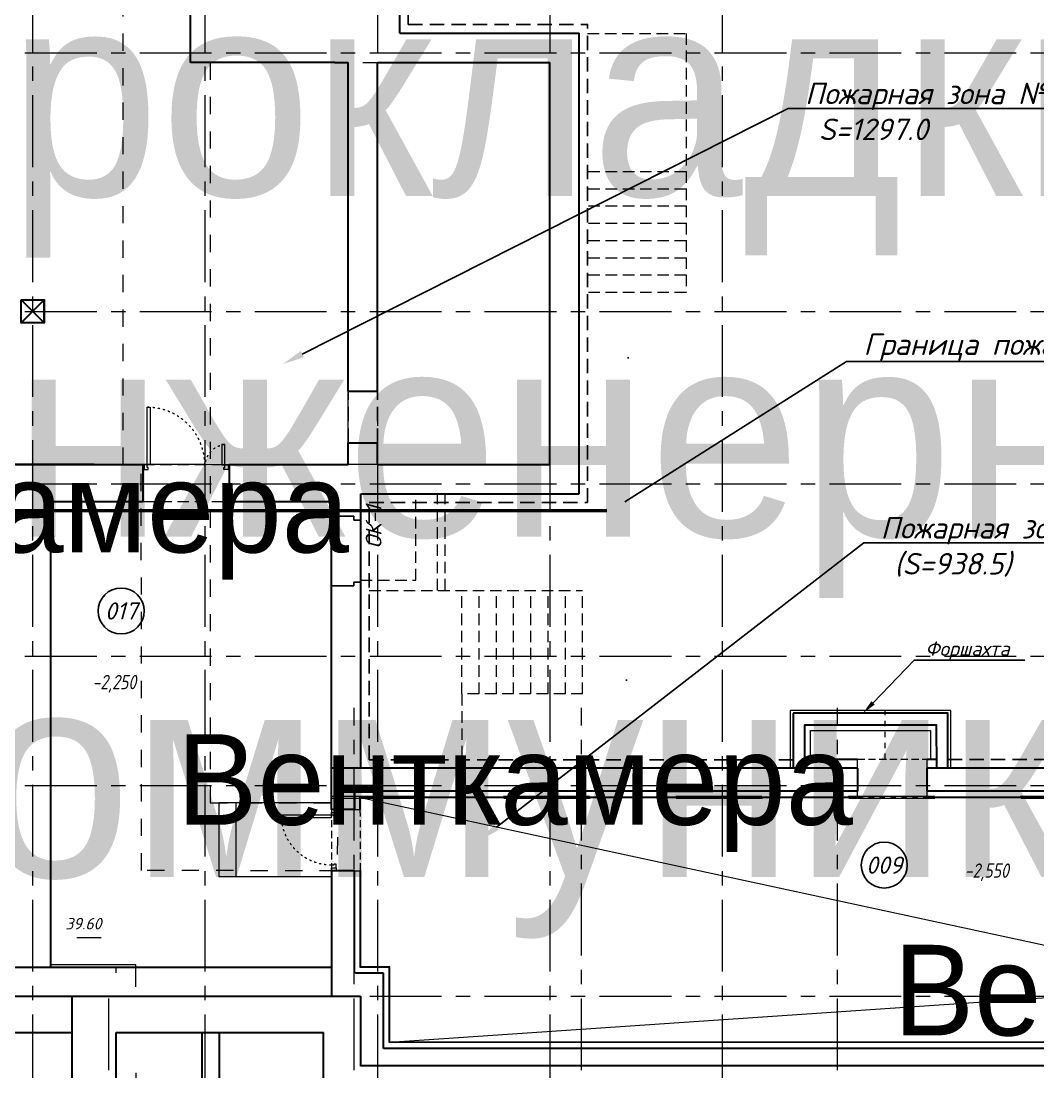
# Model space of a CAD drawing. Header units: millimetres. Extents: x -9096648 to 8741128, y -70248 to 735163.
# Drawn here: x -200434 to -182740, y -38634 to -20344 of the extents above; entities that cross this region are included whole.
import ezdxf
from ezdxf import colors
from ezdxf.entities.mleader import LeaderData, LeaderLine
from ezdxf.enums import TextEntityAlignment as Align
from ezdxf.math import Vec2, Vec3

# ---------------------------------------------------------------- set-up
doc = ezdxf.new("R2018")
doc.units = ezdxf.units.MM
for name, pattern in [('ACAD_ISO03W100', [30, 12, -18]), ('ADSK_Скрыто', [6, 3, -3]), ('ADSK_Штриховая_ш2 п1', [3, 2, -1]), ('CENTER', [2, 1.25, -0.25, 0.25, -0.25]), ('TRATTEGGIATA', [0.75, 0.5, -0.25]), ('Штрих', [6.35, 3.175, -3.175])]:
    doc.linetypes.add(name, pattern=pattern)
for name, color, linetype, lineweight in [('_АР ТЕКСТ', 250, 'Continuous', 25), ('_Скрыто_', 7, 'ADSK_Скрыто', 9), ('АР штриховка стен', 250, 'Continuous', 9), ('АР_Выноски АПР', 7, 'Continuous', 5), ('АР_Двери', 5, 'Continuous', 18), ('АР_Колонны', 5, 'Continuous', 30), ('АР_Маркер экспликации', 239, 'Continuous', 13), ('АР_МосжилНии_Стены', 202, 'Continuous', 30), ('АР_Навесной фасад', 5, 'Continuous', 5), ('АР_Номер помещения', 1, 'Continuous', 25), ('АР_Оси', 193, 'Continuous', 9), ('АР_Отметки', 250, 'Continuous', 15), ('АР_Помещения_площадь', 19, 'Continuous', 9), ('АР_Сущ Несущая стена', 202, 'Continuous', 30), ('АР_тонкая линия', 250, 'Continuous', 0), ('АР_Утеплитель', 250, 'Continuous', 9), ('Подвал', 250, 'Continuous', 30)]:
    doc.layers.add(name, color=color, linetype=linetype, lineweight=lineweight)
doc.layers.add('АР_Названия помещений', color=124, linetype='Continuous', lineweight=5, plot=False)
doc.layers.add('АРМИРОВАНИЕ', color=30, linetype='Continuous', plot=False)
doc.layers.add('Граница ПБ', color=7, linetype='Continuous', lineweight=80, true_color=0xf60404)
doc.styles.add('ISOCPEUR', font='isocpeui.ttf', dxfattribs={"height": 250})
doc.styles.get("Standard").update_dxf_attribs({"font": 'arial.ttf'})

# ---------------------------------------------------------------- blocks, each defined once
blk = doc.blocks.new('*U2321')
at = {"color": 8}
for points in [[(-55, -80), (-55, 0), (-115, 0), (-115, -40), (-100, -40), (-100, -80), (-55, -80)], [(0, 0), (0, -80), (-55, -80), (-55, 0), (0, 0)], [(-1070, 0), (-1070, -80), (-1015, -80), (-1015, 0), (-1070, 0)], [(-1015, -80), (-1015, 0), (-955, 0), (-955, -40), (-970, -40), (-970, -80), (-1015, -80)]]:
    blk.add_lwpolyline(points, dxfattribs=at)
blk.add_lwpolyline([(-100, -80), (-100, -950), (-140, -950), (-140, -80)], close=True, dxfattribs=at)
at = {"color": 8, "linetype": 'ACAD_ISO03W100', "ltscale": 3}
blk.add_arc((-100, -80), 870, 180, 270, dxfattribs=at)
blk = doc.blocks.new('*U2131')
at = {"layer": 'АР_Номер помещения', "color": 8}
blk.add_circle((-21217, 600), 400, dxfattribs=at)
at = {"layer": 'АР_Помещения_площадь', "color": 8}
blk.add_line((-20106, 67), (-20529, 67), dxfattribs=at)
at = {"color": 8, "style": 'ISOCPEUR', "flags": 1}
blk.add_attdef('КАТЕГОРИЯ', (-499, -2092), '', height=250, dxfattribs=at)
at = {"layer": 'АР_Номер помещения', "color": 8, "style": 'ISOCPEUR'}
blk.add_attdef('НОМЕР_ПОМЕЩЕНИЯ', text='', height=300, dxfattribs=at).set_placement((-21217, 600), align=Align.MIDDLE_CENTER)
at = {"layer": 'АР_Помещения_площадь', "color": 8, "lineweight": 30, "flags": 104}
blk.add_attdef('ИМЯ_ПОМЕЩЕНИЯ', text='', height=100, dxfattribs=at).set_placement((158, 1217), align=Align.MIDDLE_CENTER)
at = {"layer": 'АР_Помещения_площадь', "color": 8, "style": 'ISOCPEUR'}
blk.add_attdef('ПЛОЩАДЬ_ПОМЕЩЕНИЯ', text='', height=200, dxfattribs=at).set_placement((-20101, 314), align=Align.MIDDLE_RIGHT)
blk = doc.blocks.new('*U2127')
at = {"color": 8, "style": 'ISOCPEUR', "flags": 1}
blk.add_attdef('КАТЕГОРИЯ', (-499, -2092), '', height=250, dxfattribs=at)
at = {"layer": 'АР_Номер помещения', "color": 8, "style": 'ISOCPEUR'}
blk.add_attdef('НОМЕР_ПОМЕЩЕНИЯ', text='', height=300, dxfattribs=at).set_placement((-11974, -849), align=Align.MIDDLE_CENTER)
at = {"layer": 'АР_Помещения_площадь', "color": 8, "lineweight": 30, "flags": 104}
blk.add_attdef('ИМЯ_ПОМЕЩЕНИЯ', text='', height=100, dxfattribs=at).set_placement((158, 1217), align=Align.MIDDLE_CENTER)
at = {"layer": 'АР_Помещения_площадь', "color": 8, "style": 'ISOCPEUR'}
blk.add_attdef('ПЛОЩАДЬ_ПОМЕЩЕНИЯ', text='', height=200, dxfattribs=at).set_placement((-11648, -1851), align=Align.MIDDLE_RIGHT)
blk = doc.blocks.new('*U2132')
at = {"layer": 'АР_Номер помещения', "color": 8}
blk.add_circle((-10199, 1914), 400, dxfattribs=at)
at = {"layer": 'АР_Помещения_площадь', "color": 8}
blk.add_line((-3342, -366), (-3765, -366), dxfattribs=at)
at = {"color": 8, "style": 'ISOCPEUR', "flags": 1}
blk.add_attdef('КАТЕГОРИЯ', (-499, -2092), '', height=250, dxfattribs=at)
at = {"layer": 'АР_Номер помещения', "color": 8, "style": 'ISOCPEUR'}
blk.add_attdef('НОМЕР_ПОМЕЩЕНИЯ', text='', height=300, dxfattribs=at).set_placement((-10199, 1914), align=Align.MIDDLE_CENTER)
at = {"layer": 'АР_Помещения_площадь', "color": 8, "lineweight": 30, "flags": 104}
blk.add_attdef('ИМЯ_ПОМЕЩЕНИЯ', text='', height=100, dxfattribs=at).set_placement((158, 1217), align=Align.MIDDLE_CENTER)
at = {"layer": 'АР_Помещения_площадь', "color": 8, "style": 'ISOCPEUR'}
blk.add_attdef('ПЛОЩАДЬ_ПОМЕЩЕНИЯ', text='', height=200, dxfattribs=at).set_placement((-3337, -119), align=Align.MIDDLE_RIGHT)
blk = doc.blocks.new('_DotSmall')
at = {"color": 8, "linetype": 'ByBlock', "const_width": 0.5}
blk.add_lwpolyline([(-0.0625, 0, 1), (0.0625, 0, 1)], format="xyb", close=True, dxfattribs=at)
blk = doc.blocks.new('Полуторная_на лестницу')
at = {"color": 8}
for points in [[(75, 80), (75, 1080), (125, 1080), (125, 80)], [(1375, 430), (1375, 80), (1425, 80), (1425, 430)]]:
    blk.add_lwpolyline(points, close=True, dxfattribs=at)
for points in [[(0, 0), (0, 80), (20, 80), (20, 0), (0, 0)], [(20, 80), (20, 0), (90, 0), (90, 30), (75, 30), (75, 80), (20, 80)], [(1480, 80), (1480, 0), (1410, 0), (1410, 30), (1425, 30), (1425, 80), (1480, 80)], [(1500, 0), (1500, 80), (1480, 80), (1480, 0), (1500, 0)]]:
    blk.add_lwpolyline(points, dxfattribs=at)
at = {"color": 8, "linetype": 'ACAD_ISO03W100', "ltscale": 3}
for centre, radius, start, end in [((75, 80), 1000, 0, 90), ((1465, 40), 392, 95.9075, 174.0925)]:
    blk.add_arc(centre, radius, start, end, dxfattribs=at)
blk = doc.blocks.new('*U2632')
at = {"layer": 'АР_Номер помещения', "color": 8}
blk.add_circle((-11006, 2671), 400, dxfattribs=at)
at = {"layer": 'АР_Помещения_площадь', "color": 8}
blk.add_line((-11353, -3017), (-11775, -3017), dxfattribs=at)
at = {"color": 8, "style": 'ISOCPEUR', "flags": 1}
blk.add_attdef('КАТЕГОРИЯ', (-499, -2092), '', height=250, dxfattribs=at)
at = {"layer": 'АР_Номер помещения', "color": 8, "style": 'ISOCPEUR'}
blk.add_attdef('НОМЕР_ПОМЕЩЕНИЯ', text='', height=300, dxfattribs=at).set_placement((-11006, 2671), align=Align.MIDDLE_CENTER)
at = {"layer": 'АР_Помещения_площадь', "color": 8, "lineweight": 30, "flags": 104}
blk.add_attdef('ИМЯ_ПОМЕЩЕНИЯ', text='', height=100, dxfattribs=at).set_placement((158, 1217), align=Align.MIDDLE_CENTER)
at = {"layer": 'АР_Помещения_площадь', "color": 8, "style": 'ISOCPEUR'}
blk.add_attdef('ПЛОЩАДЬ_ПОМЕЩЕНИЯ', text='', height=200, dxfattribs=at).set_placement((-11348, -2770), align=Align.MIDDLE_RIGHT)

msp = doc.modelspace()

# ---------------------------------------------------------------- linework, layer by layer
at = {"color": 8, "linetype": 'TRATTEGGIATA', "ltscale": 500}
for p, q in [((-193696.3, -20404.23), (-193696.21, -17474.32)), ((-193696.3, -20404.23), (-190574.02, -20404.32)), ((-190576.03, -28724.32), (-190576.06, -20404.32)), ((-194743.88, -27684.66), (-194743.88, -26784.65)), ((-194233.92, -27684.66), (-194233.92, -26784.65)), ((-194374.03, -28724.12), (-190576.03, -28724.05)), ((-194373.94, -33200.61), (-194374.03, -28724.12)), ((-194374.04, -33200.61), (-186997.65, -33200.46)), ((-184308.57, -33194.38), (-179753.7, -33194.38))]:
    msp.add_line(p, q, dxfattribs=at)
at = {"layer": '_АР ТЕКСТ', "color": 8, "linetype": 'ByBlock', "lineweight": -2}
for p, q in [((-189883.39, -26203.23), (-189857.38, -26203.23)), ((-189913.13, -31815.56), (-189887.13, -31815.56))]:
    msp.add_line(p, q, dxfattribs=at)
at = {"layer": '_Скрыто_', "color": 8, "lineweight": 13, "ltscale": 500}
for points in [[(-158483.92, -4149.32), (-188016.59, -4149.32), (-188024.98, -5361.04), (-188167.85, -6410.91), (-188436.07, -7250.24), (-188763.72, -8275.55), (-189597.47, -9598.42), (-190625.8, -10850.74), (-191804.71, -11869.16), (-193387.83, -12914.53), (-195922.73, -13550.68), (-196974.04, -13630.63), (-197484.04, -13630.63), (-197484.04, -21064.32), (-191233.92, -21064.32), (-191233.88, -28064.32), (-200698.04, -28064.75), (-200608.11, -36769.39), (-205785, -36768.96), (-205553.85, -37314.32), (-211914.04, -37314.32), (-211914.04, -13149.32)], [(-211814.04, -37214.32), (-206309.53, -37204.31), (-206301.37, -36648.6), (-200662.75, -36658.87), (-200663.41, -28045.77), (-194743.86, -28064.32), (-194743.83, -21064.32), (-197484.04, -21064.32), (-197484.04, -13626), (-197484.04, -13399.32), (-196974.04, -13399.32), (-196974.04, -13630.63), (-194374.16, -13234.87), (-191409.76, -11565.47), (-189674.83, -9709.65), (-188444.97, -7399.32), (-187998.92, -4965.51), (-187998.92, -4149.32), (-158483.92, -4149.32)], [(-195042.1, -33832.36), (-160645.37, -33832.36), (-160645.37, -36797.17), (-162021.65, -36797.17), (-162021.65, -37728.67), (-150228.36, -37728.67), (-150233.19, -55597.19), (-143672.04, -55589.99), (-143672.04, -64493.34), (-156127.24, -64593.34), (-156127.24, -54615.53), (-160262.64, -54615.53), (-160262.64, -48533.11), (-191269.25, -48533.11), (-191269.25, -58149.76), (-198406.25, -58149.76), (-198434.71, -36768.96), (-199914.04, -36768.96), (-199914.04, -28704.32), (-195034.04, -28704.32), (-195042.1, -33832.36)], [(-199914.04, -28704.32), (-195034.04, -28704.32), (-195033.66, -33868.03), (-160540.19, -33868.03), (-160540.19, -36914), (-161175.66, -36914), (-161175.66, -38224.32), (-160138.7, -38224.32), (-160138.7, -37956.75), (-150280.66, -37956.76), (-150278.82, -55620.41), (-143688.96, -55688.96), (-143690.58, -64483.34), (-152587.37, -64494), (-155989.66, -64494), (-155989.66, -54321.23), (-160162.64, -54321.23), (-160152.64, -48570.5), (-191324.02, -48570.5), (-191324.02, -57909.65), (-198778.67, -57909.65), (-198778.67, -36807.59), (-199914.04, -36807.59), (-199914.04, -28704.32)]]:
    msp.add_lwpolyline(points, dxfattribs=at)
at = {"layer": '_Скрыто_', "color": 8, "ltscale": 100}
msp.add_lwpolyline([(-208192.43, -17114.02), (-197482.49, -17114.02), (-197482.49, -21063.46), (-197142.49, -21065.18), (-197142.49, -33949.9), (-194920.9, -33949.9), (-194938.92, -35134.88), (-198339.39, -35127.05), (-198341.22, -28064.32), (-198656.82, -28064.32), (-198656.82, -18358.22), (-208172.9, -18358.22)], dxfattribs=at)
at = {"layer": '_Скрыто_', "color": 8, "linetype": 'ADSK_Штриховая_ш2 п1', "ltscale": 100}
for points in [[(-194524.04, -30075.53), (-193565.64, -30075.53), (-193565.64, -28574.32), (-194524.04, -28574.32)], [(-193185.64, -30254.54), (-193185.64, -28574.32)], [(-193055.64, -30254.54), (-193055.64, -28574.32)]]:
    msp.add_lwpolyline(points, dxfattribs=at)
at = {"layer": 'АР штриховка стен', "color": 8, "ltscale": 100}
for p, q in [((-197484.04, -16718.76), (-197484.04, -21064.32)), ((-197484.04, -21064.32), (-196673.88, -21064.32))]:
    msp.add_line(p, q, dxfattribs=at)
at = {"layer": 'АР_Колонны', "color": 8, "ltscale": 100}
msp.add_lwpolyline([(-200433.92, -25199.32), (-200033.92, -25199.32), (-200033.92, -25599.32), (-200433.92, -25599.32)], close=True, dxfattribs=at)
at = {"layer": 'АР_Колонны', "color": 8}
msp.add_lwpolyline([(-200433.92, -25199.32), (-200033.92, -25599.32), (-200033.92, -25199.32), (-200433.92, -25599.32), (-200433.92, -25199.32)], dxfattribs=at)
at = {"layer": 'АР_МосжилНии_Стены', "color": 8, "ltscale": 100}
for p, q in [((-197484.04, -21064.32), (-197484.04, -16590.51)), ((-193844.04, -20554.32), (-193844.04, -17624.32)), ((-193844.04, -20554.32), (-190723.88, -20554.32)), ((-190723.88, -28574.32), (-190723.88, -20554.32)), ((-194973.88, -21064.32), (-197484.04, -21064.32)), ((-194973.88, -21064.32), (-194743.85, -21064.32)), ((-194233.92, -21064.32), (-191233.88, -21064.32)), ((-191233.88, -22934.41), (-191233.88, -21064.32)), ((-191233.92, -28064.32), (-191233.88, -22784.32)), ((-194743.85, -26784.65), (-194233.85, -26784.65)), ((-194743.88, -27684.66), (-194233.88, -27684.66)), ((-194743.88, -28064.32), (-194743.88, -27684.66)), ((-194233.88, -28064.32), (-194233.88, -27684.66)), ((-200554.04, -28064.32), (-198312.77, -28064.32)), ((-198312.77, -28064.32), (-198312.77, -28704.32)), ((-196812.77, -28064.32, 1.08), (-194743.88, -28064.32)), ((-196812.77, -28064.32, 1.08), (-196812.77, -28704.32, 1.08)), ((-194233.88, -28064.32), (-191233.88, -28064.32)), ((-199914.04, -28704.32), (-198312.77, -28704.32)), ((-199914.04, -36807.59), (-199914.04, -28704.32)), ((-196812.77, -28704.32, 1.08), (-195034.04, -28704.32)), ((-195034.04, -30174.2), (-195034.04, -28704.32)), ((-194524.04, -30239.2), (-194524.04, -28574.32)), ((-194524.04, -28574.32), (-190723.88, -28574.32)), ((-195034.04, -33349.32), (-195034.04, -30174.2)), ((-194524.04, -33349.32), (-194524.04, -30109.2)), ((-185878.37, -33349.32), (-195034.04, -33349.32)), ((-185878.19, -33349.32), (-195033.85, -33349.32)), ((-185878.37, -33349.32), (-186278.05, -33349.32)), ((-185878.19, -33349.32), (-186277.87, -33349.32)), ((-179108.64, -33349.32), (-184668.37, -33349.32)), ((-179108.45, -33349.32), (-184668.19, -33349.32)), ((-195033.66, -35134.81), (-195033.66, -37314.32)), ((-194631.3, -35135.03), (-195033.66, -35135.03)), ((-194631.3, -36914.5), (-194631.3, -35135.03)), ((-194127.66, -36914.5), (-194616.3, -36914.5)), ((-194127.66, -38224.32), (-194127.66, -36914.5)), ((-205553.67, -37314.32), (-194530.16, -37314.32)), ((-194530.16, -37314.32), (-194530.16, -38531.89)), ((-204915.16, -37949.5), (-199546.59, -37949.5)), ((-198778.67, -37948.5), (-195168.67, -37948.5)), ((-197281.14, -44591.23), (-197281.14, -37948.47)), ((-196985.1, -37948.45), (-196981.26, -44591.23)), ((-195168.67, -39173.55), (-195168.67, -37948.5)), ((-194530.16, -38524.32), (-160777.16, -38524.32))]:
    msp.add_line(p, q, dxfattribs=at)
for points in [[(-194743.85, -26784.65), (-194743.85, -21064.32)], [(-194233.92, -26784.65), (-194233.92, -21064.32)], [(-185878.19, -33747.36), (-194631.35, -33747.36), (-194631.24, -34063.93), (-195033.66, -34063.93), (-195033.66, -33349.32)], [(-185878.37, -33747.36), (-186278.05, -33747.36)], [(-179108.45, -33747.36), (-184668.19, -33747.36)], [(-211913.85, -37314.32), (-206193.67, -37314.32), (-206193.67, -36807.59), (-195033.66, -36807.59)], [(-199546.59, -57906), (-199546.59, -37314.32)], [(-198778.67, -57906), (-198778.67, -57906), (-198778.67, -37948.5)], [(-161175.66, -38224.32), (-194127.66, -38224.32)]]:
    msp.add_lwpolyline(points, dxfattribs=at)
at = {"layer": 'АР_Навесной фасад', "color": 8, "ltscale": 100}
for p, q in [((-185878.37, -33189.32), (-186798.85, -33189.15)), ((-185878.37, -33199.32), (-186798.85, -33199.15)), ((-185878.37, -33349.32), (-185878.37, -33189.32)), ((-184508.59, -33189.4), (-184668.19, -33189.32)), ((-184668.19, -33349.32), (-184668.19, -33189.32)), ((-184508.59, -33199.4), (-184668.19, -33199.32))]:
    msp.add_line(p, q, dxfattribs=at)
msp.add_lwpolyline([(-186698.92, -33189.17), (-186698.84, -32691), (-184608.66, -32690.84), (-184608.9, -33189.35)], dxfattribs=at)
at = {"layer": 'АР_Оси', "color": 8, "linetype": 'CENTER', "ltscale": 1000}
for p, q in [((-200233.92, 14363.15), (-200233.92, -41369.2)), ((-197233.92, 14363.15), (-197233.92, -41369.2)), ((-194233.92, 14363.15), (-194233.92, -41369.2)), ((-191233.92, 14363.15), (-191233.92, -41369.2)), ((-188233.92, 14363.15), (-188233.92, -41369.2)), ((-224367.61, -20899.32), (-141189.21, -20899.32)), ((-224367.61, -25399.32), (-141189.21, -25399.32)), ((-224367.61, -28399.32), (-141189.21, -28399.32)), ((-224367.61, -31399.32), (-141189.21, -31399.32)), ((-194638.85, -66605.59), (-194638.85, -32298.11)), ((-190683.85, -66605.59), (-190683.85, -32298.11)), ((-186228.85, -66605.59), (-186228.85, -32298.11)), ((-224367.61, -33649.32), (-141189.21, -33649.32)), ((-198903.85, -66605.59), (-198903.85, -37223.06)), ((-224367.61, -37314.32), (-140770.44, -37314.32))]:
    msp.add_line(p, q, dxfattribs=at)
at = {"layer": 'АР_Сущ Несущая стена', "color": 8, "linetype": 'Штрих', "lineweight": 9, "ltscale": 30}
for p, q in [((-185398.81, -33189.3), (-185398.84, -32340.89)), ((-185878.38, -33846.85, -1.38), (-184668.38, -33845.67, -1.38))]:
    msp.add_line(p, q, dxfattribs=at)
at = {"layer": 'АР_Сущ Несущая стена', "color": 8, "ltscale": 100}
msp.add_line((-186998.85, -32391), (-186998.71, -33349.32), dxfattribs=at)
for points in [[(-184308.55, -33349.32), (-184308.69, -32390.8), (-186998.85, -32391.01)], [(-186798.85, -33349.32), (-186798.83, -32591), (-184508.67, -32590.83), (-184508.57, -33349.32)], [(-185878.37, -33349.32), (-185878.37, -33747.36)], [(-185878.19, -33349.32), (-185878.19, -33747.36)], [(-184668.19, -33747.36), (-184668.19, -33349.32)]]:
    msp.add_lwpolyline(points, dxfattribs=at)
at = {"layer": 'АР_тонкая линия', "color": 8, "linetype": 'ADSK_Штриховая_ш2 п1', "ltscale": 100}
for p, q in [((-190576.05, -20559.38), (-188862.06, -20559.38)), ((-188862.06, -20559.38), (-188862.06, -25069.25)), ((-188862.07, -22969.25), (-190576.04, -22969.25)), ((-188862.07, -23269.25), (-190576.04, -23269.25)), ((-188862.07, -23569.25), (-190576.04, -23569.25)), ((-188862.07, -23869.25), (-190576.04, -23869.25)), ((-188862.07, -24169.25), (-190576.04, -24169.25)), ((-188862.07, -24469.25), (-190576.04, -24469.25)), ((-188862.07, -24769.25), (-190576.04, -24769.25)), ((-188862.07, -25069.25), (-190576.04, -25069.25)), ((-198312.77, -28064.32), (-196812.77, -28064.32, 1.08)), ((-198312.77, -28704.32), (-196812.77, -28704.32, 1.08)), ((-194374.04, -30254.54), (-190662.9, -30254.54)), ((-192762.93, -32055.63), (-192762.91, -30254.45)), ((-192462.92, -32055.79), (-192462.92, -30254.46)), ((-192162.92, -32055.77), (-192162.92, -30254.47)), ((-191862.92, -32055.75), (-191862.92, -30254.48)), ((-191562.92, -32055.73), (-191562.92, -30254.49)), ((-191262.92, -32055.71), (-191262.92, -30254.5)), ((-190962.92, -32055.69), (-190962.92, -30254.52)), ((-190662.92, -32055.67), (-190662.92, -30254.53)), ((-190662.92, -32055.63), (-192762.9, -32055.63)), ((-192762.9, -32055.81), (-192762.9, -33349.32))]:
    msp.add_line(p, q, dxfattribs=at)
at = {"layer": 'АР_тонкая линия', "color": 8, "ltscale": 500}
for p, q in [((-185878.36, -33856.85, -0.34), (-185878.4, -33747.36, 1.18)), ((-184668.36, -33856.85, -0.34), (-184668.4, -33747.36)), ((-194663.2, -34063.93), (-194536.39, -34063.7, -1.38)), ((-194631.3, -35135.03), (-194534.43, -35134.86, -1.38))]:
    msp.add_line(p, q, dxfattribs=at)
at = {"layer": 'АР_тонкая линия', "color": 8, "ltscale": 500, "elevation": -1.38}
for points in [[(-194536.39, -34063.77), (-194536.63, -33845.86), (-185878.34, -33846.85)], [(-178037.6, -33845.35), (-177915.14, -33845.8), (-177915.14, -38123.7), (-194027.66, -38123.7), (-194027.66, -36814.5), (-194532.64, -36814.5), (-194534.43, -35135.02)], [(-194526.39, -34063.75), (-194526.61, -33855.86), (-185878.34, -33856.85)], [(-178037.18, -33855.81), (-177925.14, -33855.8), (-177925.14, -38113.7), (-194017.66, -38113.7), (-194017.66, -36804.5), (-194522.65, -36804.5), (-194524.43, -35135)], [(-184668.38, -33845.67), (-179108.65, -33845.67)], [(-184668.38, -33855.67), (-179108.65, -33855.67)]]:
    msp.add_lwpolyline(points, dxfattribs=at)
at = {"layer": 'АР_Утеплитель', "color": 8, "ltscale": 0.25}
msp.add_lwpolyline([(-184258.55, -33349.31), (-184258.7, -32340.8), (-187048.85, -32341.01), (-187048.85, -33349.32)], dxfattribs=at)
at = {"layer": 'АРМИРОВАНИЕ', "color": 8}
for p, q in [((-195034.04, -28964.32), (-195034.04, -30174.2)), ((-194524.04, -30109.2), (-194524.04, -29029.32))]:
    msp.add_line(p, q, dxfattribs=at)
at = {"layer": 'АРМИРОВАНИЕ', "color": 8, "ltscale": 100}
for p, q in [((-194642.95, -28964.32), (-195034.04, -28964.32)), ((-194642.95, -28964.32), (-194642.95, -29029.32)), ((-194642.95, -29029.32), (-194524.04, -29029.32)), ((-194642.95, -30174.2), (-195034.04, -30174.2)), ((-194642.95, -30109.2), (-194642.95, -30174.2)), ((-194642.95, -30109.2), (-194524.04, -30109.2))]:
    msp.add_line(p, q, dxfattribs=at)
at = {"layer": 'Граница ПБ', "color": 8, "lineweight": 50, "ltscale": 100}
msp.add_lwpolyline([(-190243.17, -28871.22), (-200860.41, -28871.22), (-200860.41, -36483.34), (-206491.04, -36483.34), (-206491.04, -39021.8)], dxfattribs=at)
at = {"layer": 'Подвал', "color": 8, "linetype": 'TRATTEGGIATA', "lineweight": 13, "ltscale": 250}
for p, q in [((-185878.37, -33189.32), (-184668.19, -33189.28)), ((-195033.66, -34063.93), (-195033.82, -35134.96)), ((-194536.39, -34063.77, -1.38), (-194534.43, -35135.02, -1.38))]:
    msp.add_line(p, q, dxfattribs=at)
at = {"layer": 'Подвал', "color": 8, "lineweight": 13, "ltscale": 500}
for p, q in [((-194526.61, -33855.86, -1.38), (-182233.92, -36512.59)), ((-194017.66, -38113.7, -1.38), (-182233.92, -37314.32))]:
    msp.add_line(p, q, dxfattribs=at)
at = {"layer": 'Подвал', "color": 8, "lineweight": 9, "ltscale": 100}
for points in [[(-195033.66, -33949.9), (-196994.67, -33949.9), (-196994.67, -35234.81), (-195033.66, -35234.81)], [(-196697, -33949.9), (-196697, -35234.81)]]:
    msp.add_lwpolyline(points, dxfattribs=at)

# ---------------------------------------------------------------- block references
at = {"layer": 'АР_Двери', "color": 8}
msp.add_blockref('Полуторная_на лестницу', (-198312.77, -28146.91), dxfattribs=at)
at = {"layer": 'АР_Двери', "color": 8, "xscale": -1, "rotation": 270}
msp.add_blockref('*U2321', (-194952.36, -34063.93), dxfattribs=at)
at = {"layer": 'АР_Маркер экспликации', "color": 8}
ref = msp.add_blockref('*U2127', (-187114.99, -1781.75), dxfattribs=at)
lines = msp.add_mtext('Техническое помещение для прокладки инженерных коммуникаций', dxfattribs={"layer": 'АР_Названия помещений', "color": 8, "insert": (-203233.92, -2061), "char_height": 3554.348, "width": 926.94, "attachment_point": 1})
ref.add_attrib('ИМЯ_ПОМЕЩЕНИЯ', '', (-203233.92, -2061), dxfattribs={"flags": 104}).embed_mtext(lines)
ref = msp.add_blockref('*U2131', (-186336.59, -27085.54, 1.96), dxfattribs=at)
ref.add_attrib('НОМЕР_ПОМЕЩЕНИЯ', '006', dxfattribs={"layer": 'АР_Номер помещения', "color": 8, "height": 300, "style": 'ISOCPEUR'}).set_placement((-207553.37, -26485.5, 1.96), align=Align.MIDDLE_CENTER)
lines = msp.add_mtext('Венткамера', dxfattribs={"layer": 'АР_Названия помещений', "color": 8, "insert": (-206497.34, -28015.5), "char_height": 1576.782, "width": 926.94, "attachment_point": 1})
ref.add_attrib('ИМЯ_ПОМЕЩЕНИЯ', '', (-206497.34, -28015.5), dxfattribs={"flags": 104}).embed_mtext(lines)
ref.add_attrib('ПЛОЩАДЬ_ПОМЕЩЕНИЯ', '198.07', dxfattribs={"layer": 'АР_Помещения_площадь', "color": 8, "height": 200, "style": 'ISOCPEUR'}).set_placement((-206437.89, -26771.92, 1.96), align=Align.MIDDLE_RIGHT)
ref = msp.add_blockref('*U2632', (-187685.78, -33282.78, 2.34), dxfattribs=at)
ref.add_attrib('НОМЕР_ПОМЕЩЕНИЯ', '017', dxfattribs={"layer": 'АР_Номер помещения', "color": 8, "height": 300, "style": 'ISOCPEUR'}).set_placement((-198691.63, -30611.43, 2.34), align=Align.MIDDLE_CENTER)
lines = msp.add_mtext('Венткамера', dxfattribs={"layer": 'АР_Названия помещений', "color": 8, "insert": (-197727.74, -32755.81, 2.34), "char_height": 1576.782, "width": 926.94, "attachment_point": 1})
ref.add_attrib('ИМЯ_ПОМЕЩЕНИЯ', '', (-197727.74, -32755.81, 2.34), dxfattribs={"flags": 104}).embed_mtext(lines)
ref.add_attrib('ПЛОЩАДЬ_ПОМЕЩЕНИЯ', '39.60', dxfattribs={"layer": 'АР_Помещения_площадь', "color": 8, "height": 200, "style": 'ISOCPEUR'}).set_placement((-199033.48, -36053.06, 2.34), align=Align.MIDDLE_RIGHT)
ref = msp.add_blockref('*U2132', (-175216.56, -36948.48, 1.96), dxfattribs=at)
ref.add_attrib('НОМЕР_ПОМЕЩЕНИЯ', '009', dxfattribs={"layer": 'АР_Номер помещения', "color": 8, "height": 300, "style": 'ISOCPEUR'}).set_placement((-185415.75, -35034.29, 1.96), align=Align.MIDDLE_CENTER)
lines = msp.add_mtext('Венткамера', dxfattribs={"layer": 'АР_Названия помещений', "color": 8, "insert": (-185258.52, -36421.51, 1.96), "char_height": 1576.782, "width": 926.94, "attachment_point": 1})
ref.add_attrib('ИМЯ_ПОМЕЩЕНИЯ', '', (-185258.52, -36421.51, 1.96), dxfattribs={"flags": 104}).embed_mtext(lines)
ref.add_attrib('ПЛОЩАДЬ_ПОМЕЩЕНИЯ', '64.68', dxfattribs={"layer": 'АР_Помещения_площадь', "color": 8, "height": 200, "style": 'ISOCPEUR'}).set_placement((-178554.02, -37067.81, 1.96), align=Align.MIDDLE_RIGHT)

# ---------------------------------------------------------------- texts
at = {"layer": 'АРМИРОВАНИЕ', "color": 8, "lineweight": 0, "insert": (-194160.75, -28771), "char_height": 275.423, "attachment_point": 9, "rotation": 89.997787, "style": 'ISOCPEUR'}
msp.add_mtext('ОК-1', dxfattribs=at)

# ---------------------------------------------------------------- leaders
at = {"layer": 'АР_Выноски АПР', "color": 8}
ml = msp.add_multileader_mtext('Standard', dxfattribs=at)
ml.set_content('Пожарная зона №1\\P S=1297.0', color=8, style='ISOCPEUR')
ml.set_leader_properties(color=8)
ml.build(insert=Vec2(0, 0))
ml.multileader.update_dxf_attribs({"text_left_attachment_type": 6, "text_right_attachment_type": 6, "dogleg_length": 100, "arrow_head_size": 375})
ctx = ml.context
ctx.base_point, ctx.char_height, ctx.arrow_head_size, ctx.landing_gap_size, ctx.plane_origin = Vec3(-186831.15, -21866.88, -1.38), 375, 375, 37.5, Vec3(-229396.01, -27001.1, -1.38)
ctx.left_attachment, ctx.right_attachment = 6, 6
notes = []
notes.append((ctx, [(1, (1, 1, 0), (-187086.9, -21866.88, -1.38), (1, 0), 255.75, [(1, [(-195875.84, -26312.17, -1.38)], 0, [])])]))
ctx.mtext.insert, ctx.mtext.width, ctx.mtext.flow_direction = Vec3(-186793.65, -21416.88, -1.38), 9315.7311, 5
ml = msp.add_multileader_mtext('Standard', dxfattribs=at)
ml.set_content('Граница пожарной зоны', color=8, style='ISOCPEUR')
ml.set_leader_properties(color=8)
ml.build(insert=Vec2(0, 0))
ml.multileader.update_dxf_attribs({"text_left_attachment_type": 6, "text_right_attachment_type": 6, "dogleg_length": 100, "arrow_head_size": 375})
ctx = ml.context
ctx.base_point, ctx.char_height, ctx.arrow_head_size, ctx.landing_gap_size, ctx.plane_origin = Vec3(-185815.06, -26268.59), 375, 375, 37.5, Vec3(-223491.41, -28458.5)
ctx.left_attachment, ctx.right_attachment = 6, 6
notes.append((ctx, [(1, (1, 1, 0), (-186070.81, -26268.59), (1, 0), 255.75, [(1, [(-190243.17, -28910.31)], 0, [])])]))
ctx.mtext.insert, ctx.mtext.width, ctx.mtext.flow_direction = Vec3(-185777.56, -25781.09), 9315.7311, 5
ml = msp.add_multileader_mtext('Standard', dxfattribs=at)
ml.set_content('Пожарная зона №2 \\P (S=938.5)', color=8, style='ISOCPEUR')
ml.set_leader_properties(color=8)
ml.build(insert=Vec2(0, 0))
ml.multileader.update_dxf_attribs({"text_left_attachment_type": 6, "text_right_attachment_type": 6, "dogleg_length": 100, "arrow_head_size": 375})
ctx = ml.context
ctx.base_point, ctx.char_height, ctx.arrow_head_size, ctx.landing_gap_size, ctx.plane_origin = Vec3(-185516.28, -29426.89, -1.38), 375, 375, 37.5, Vec3(-225703.47, -34151.74, -1.38)
ctx.left_attachment, ctx.right_attachment = 6, 6
notes.append((ctx, [(1, (1, 1, 0), (-185772.03, -29426.89, -1.38), (1, 0), 255.75, [(1, [(-192455.24, -34603.55, -1.38)], 0, [])])]))
ctx.mtext.insert, ctx.mtext.width, ctx.mtext.flow_direction = Vec3(-185478.78, -28976.89, -1.38), 9315.7311, 5
ml = msp.add_multileader_mtext('Standard', dxfattribs=at)
ml.set_content('\\A1;Форшахта', color=8, style='ISOCPEUR')
ml.set_leader_properties(color=8)
ml.build(insert=Vec2(0, 0))
ml.multileader.update_dxf_attribs({"text_left_attachment_type": 6, "text_right_attachment_type": 6, "dogleg_length": 100, "arrow_head_size": 250})
ctx = ml.context
ctx.base_point, ctx.char_height, ctx.arrow_head_size, ctx.landing_gap_size, ctx.plane_origin = Vec3(-184723.42, -31467.47), 250, 250, 25, Vec3(-207949.27, -32089.71)
ctx.left_attachment, ctx.right_attachment = 6, 6
notes.append((ctx, [(1, (1, 1, 0), (-184893.92, -31467.47), (1, 0), 170.5, [(1, [(-185783.77, -32390.92)], 0, [])])]))
ctx.mtext.insert, ctx.mtext.width, ctx.mtext.flow_direction = Vec3(-184698.42, -31142.47), 6210.4874, 5
at = {"layer": 'АР_Отметки', "color": 8}
ml = msp.add_multileader_mtext('Standard', dxfattribs=at)
ml.set_content('{\\W0.8;-2,550}', color=8, style='ISOCPEUR')
ml.set_leader_properties(color=8, linetype='Continuous', lineweight=-1)
ml.set_arrow_properties(name='DOTSMALL')
ml.build(insert=Vec2(0, 0))
ml.multileader.update_dxf_attribs({"has_text_frame": 1, "text_left_attachment_type": 4, "text_right_attachment_type": 4, "dogleg_length": 100, "arrow_head_size": 180})
ctx = ml.context
ctx.base_point, ctx.char_height, ctx.arrow_head_size, ctx.landing_gap_size, ctx.plane_origin = Vec3(-207095.1, -27631.95), 250, 180, 50, Vec3(-207176.49, -28899.51)
ctx.left_attachment, ctx.right_attachment = 4, 4
notes.append((ctx, [(0, (0, 0, 0), (0, 0), (1, 0), 1, [])]))
ctx.mtext.insert, ctx.mtext.width, ctx.mtext.line_spacing_style, ctx.mtext.flow_direction = Vec3(-207045.1, -27298.61), 852.697, 2, 5
ml = msp.add_multileader_mtext('Standard', dxfattribs=at)
ml.set_content('{\\W0.8;-2,250}', color=8, style='ISOCPEUR')
ml.set_leader_properties(color=8, linetype='Continuous', lineweight=-1)
ml.set_arrow_properties(name='DOTSMALL')
ml.build(insert=Vec2(0, 0))
ml.multileader.update_dxf_attribs({"has_text_frame": 1, "text_left_attachment_type": 4, "text_right_attachment_type": 4, "dogleg_length": 100, "arrow_head_size": 180})
ctx = ml.context
ctx.base_point, ctx.char_height, ctx.arrow_head_size, ctx.landing_gap_size, ctx.plane_origin = Vec3(-199239.62, -32057.28), 250, 180, 50, Vec3(-198186.93, -33712.45)
ctx.left_attachment, ctx.right_attachment = 4, 4
notes.append((ctx, [(0, (0, 0, 0), (0, 0), (1, 0), 1, [])]))
ctx.mtext.insert, ctx.mtext.width, ctx.mtext.line_spacing_style, ctx.mtext.flow_direction = Vec3(-199189.62, -31723.94), 852.697, 2, 5
ml = msp.add_multileader_mtext('Standard', dxfattribs=at)
ml.set_content('-2,950', color=8, style='ISOCPEUR')
ml.set_leader_properties(color=8, linetype='Continuous', lineweight=-1)
ml.set_arrow_properties(name='DOTSMALL')
ml.build(insert=Vec2(0, 0))
ml.multileader.update_dxf_attribs({"has_text_frame": 1, "text_left_attachment_type": 4, "text_right_attachment_type": 4, "dogleg_length": 100, "arrow_head_size": 180})
ctx = ml.context
ctx.base_point, ctx.char_height, ctx.arrow_head_size, ctx.landing_gap_size, ctx.plane_origin = Vec3(-198441.29, -59441.08), 250, 180, 50, Vec3(-197499.68, -60794.67)
ctx.left_attachment, ctx.right_attachment = 4, 4
notes.append((ctx, [(0, (0, 0, 0), (0, 0), (1, 0), 1, [])]))
ctx.mtext.insert, ctx.mtext.width, ctx.mtext.defined_height, ctx.mtext.line_spacing_style, ctx.mtext.flow_direction = Vec3(-198391.29, -59107.74), 599.1982, 407.47, 2, 5
ml = msp.add_multileader_mtext('Standard', dxfattribs=at)
ml.set_content('{\\W0.8;-2,850}', color=8, style='ISOCPEUR')
ml.set_leader_properties(color=8, linetype='Continuous', lineweight=-1)
ml.set_arrow_properties(name='DOTSMALL')
ml.build(insert=Vec2(0, 0))
ml.multileader.update_dxf_attribs({"has_text_frame": 1, "text_left_attachment_type": 4, "text_right_attachment_type": 4, "dogleg_length": 100, "arrow_head_size": 180})
ctx = ml.context
ctx.base_point, ctx.char_height, ctx.arrow_head_size, ctx.landing_gap_size, ctx.plane_origin = Vec3(-197641.07, -56374.84), 250, 180, 50, Vec3(-197722.46, -57309.07)
ctx.left_attachment, ctx.right_attachment = 4, 4
notes.append((ctx, [(0, (0, 0, 0), (0, 0), (1, 0), 1, [])]))
ctx.mtext.insert, ctx.mtext.width, ctx.mtext.defined_height, ctx.mtext.line_spacing_style, ctx.mtext.flow_direction = Vec3(-197591.07, -56041.5), 769.989, 343.89, 2, 5
ml = msp.add_multileader_mtext('Standard', dxfattribs=at)
ml.set_content('{\\W0.8;-2,550}', color=8, style='ISOCPEUR')
ml.set_leader_properties(color=8, linetype='Continuous', lineweight=-1)
ml.set_arrow_properties(name='DOTSMALL')
ml.build(insert=Vec2(0, 0))
ml.multileader.update_dxf_attribs({"has_text_frame": 1, "text_left_attachment_type": 4, "text_right_attachment_type": 4, "dogleg_length": 100, "arrow_head_size": 180})
ctx = ml.context
ctx.base_point, ctx.char_height, ctx.arrow_head_size, ctx.landing_gap_size, ctx.plane_origin = Vec3(-184065.48, -35338.24), 250, 180, 50, Vec3(-180962.61, -36605.8)
ctx.left_attachment, ctx.right_attachment = 4, 4
notes.append((ctx, [(0, (0, 0, 0), (0, 0), (1, 0), 1, [])]))
ctx.mtext.insert, ctx.mtext.width, ctx.mtext.line_spacing_style, ctx.mtext.flow_direction = Vec3(-184015.48, -35004.91), 852.697, 2, 5
for ctx, leaders in notes:
    for number, flags, end, landing, length, lines in leaders:
        leader = LeaderData()
        leader.index, (leader.has_last_leader_line, leader.has_dogleg_vector, leader.attachment_direction) = number, flags
        leader.last_leader_point, leader.dogleg_vector, leader.dogleg_length = Vec3(end), Vec3(landing), length
        for number, points, colour, breaks in lines:
            line = LeaderLine()
            line.index, line.vertices, line.color, line.breaks = number, Vec3.list(points), colors.encode_raw_color(colour), breaks
            leader.lines.append(line)
        ctx.leaders.append(leader)

doc.saveas('drawing.dxf')
